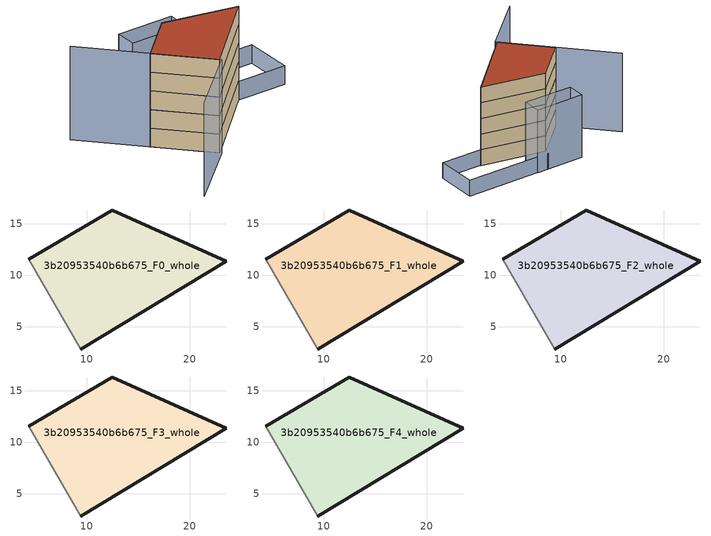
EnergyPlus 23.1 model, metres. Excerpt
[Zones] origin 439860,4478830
3b20953540b6b675_F0_whole
 floor ground (EU_floor_Construction): 23.53,11.34 12.52,16.34 4.41,11.57 9.45,2.86 z0
 wall outside (EU_wall_Construction): 4.41,11.57 12.52,16.34 23.53,11.34 9.45,2.86 z0:3
 wall adiabatic (EU_wall_Construction): 9.45,2.86 4.41,11.57 z0:3
3b20953540b6b675_F1_whole
 floor to 3b20953540b6b675_F0_whole (EU_floor_Construction): 23.53,11.34 12.51,16.34 4.41,11.57 9.44,2.86 z3
 wall outside (EU_wall_Construction): 4.41,11.57 12.52,16.34 23.53,11.34 9.45,2.86 z3:6
 wall adiabatic (EU_wall_Construction): 9.45,2.86 4.41,11.57 z3:6
3b20953540b6b675_F2_whole
 floor to 3b20953540b6b675_F1_whole (EU_floor_Construction): 23.53,11.34 12.51,16.34 4.41,11.57 9.44,2.86 z6
 wall outside (EU_wall_Construction): 4.41,11.57 12.52,16.34 23.53,11.34 9.45,2.86 z6:9
 wall adiabatic (EU_wall_Construction): 9.45,2.86 4.41,11.57 z6:9
3b20953540b6b675_F3_whole
 floor to 3b20953540b6b675_F2_whole (EU_floor_Construction): 23.53,11.34 12.51,16.34 4.41,11.57 9.44,2.86 z9
 wall outside (EU_wall_Construction): 4.41,11.57 12.52,16.34 23.53,11.34 9.45,2.86 z9:12
 wall adiabatic (EU_wall_Construction): 9.45,2.86 4.41,11.57 z9:12
3b20953540b6b675_F4_whole
 floor to 3b20953540b6b675_F3_whole (EU_floor_Construction): 23.53,11.34 12.51,16.34 4.41,11.57 9.44,2.86 z12
 wall outside (EU_wall_Construction): 4.41,11.57 12.52,16.34 23.53,11.34 9.45,2.86 z12:15
 wall adiabatic (EU_wall_Construction): 9.45,2.86 4.41,11.57 z12:15
 roof outside (EU_roof_Construction): 23.53,11.34 9.45,2.86 4.41,11.57 12.52,16.34 z15
shading: -1.31,21.53 9.58,2.62 / 9.58,2.62 -1.8,-3.94 z0:15; 17,20.79 32.99,17.04 / 32.99,17.04 31.2,9.39 / 31.2,9.39 15.21,13.14 / 15.21,13.14 17,20.79 z0:3; 19.19,20.28 18.44,17.01 / 18.44,17.01 9.43,19.08 / 9.43,19.08 10.18,22.35 / 10.18,22.35 19.19,20.28 z0:12
[Building]
EU S2 Campaign: North Axis=0; Terrain=City; Solar Distribution=FullExterior
[Site:Location]
Madrid: Latitude=40.5; Longitude=-3.5; Time Zone=1; Elevation=609
[SizingPeriod:WeatherFileDays]
AnnualSizingPeriod: Begin Month=1; Begin Day of Month=1; End Month=12; End Day of Month=31; Day of Week for Start Day=Monday; Use Weather File Daylight Saving Period=No; Use Weather File Rain and Snow Indicators=No
[MATERIAL]
EU_InternalMass_Material: Roughness=MediumRough; Thickness=0.1; Conductivity=1; Density=1800; Specific Heat=900; Thermal Absorptance=0.9; Solar Absorptance=0.7; Visible Absorptance=0.7
[MATERIAL:NOMASS] Roughness=MediumRough; Thermal Absorptance=0.9; Solar Absorptance=0.7; Visible Absorptance=0.7
Name | Thermal Resistance
EU_wall_NoMass | 0.609216
EU_roof_NoMass | 0.513268
EU_floor_NoMass | 0.568163
[CONSTRUCTION]
EU_wall_Construction: EU_wall_NoMass
EU_roof_Construction: EU_roof_NoMass
EU_floor_Construction: EU_floor_NoMass
EU_InternalMass_Construction: EU_InternalMass_Material
[ZONE] Type=1; Multiplier=1; Ceiling Height=autocalculate; Volume=387.662; Floor Area=autocalculate; Part of Total Floor Area=Yes
3b20953540b6b675_F0_whole; 3b20953540b6b675_F1_whole; 3b20953540b6b675_F2_whole; 3b20953540b6b675_F3_whole; 3b20953540b6b675_F4_whole
[INTERNALMASS] Construction=EU_InternalMass_Construction; Surface Area=129.221
Name | Zone or ZoneList
3b20953540b6b675_F0_whole_EU_InternalMass | 3b20953540b6b675_F0_whole
3b20953540b6b675_F1_whole_EU_InternalMass | 3b20953540b6b675_F1_whole
3b20953540b6b675_F2_whole_EU_InternalMass | 3b20953540b6b675_F2_whole
3b20953540b6b675_F3_whole_EU_InternalMass | 3b20953540b6b675_F3_whole
3b20953540b6b675_F4_whole_EU_InternalMass | 3b20953540b6b675_F4_whole
[OTHEREQUIPMENT] Fuel Type=Electricity; Design Level Calculation Method=Watts/Area; Power per Zone Floor Area=1; Fraction Latent=0; Fraction Radiant=0; Fraction Lost=0; Carbon Dioxide Generation Rate=0; EndUse Subcategory=EU_Step8_InternalGains
Name | Zone or ZoneList or Space or SpaceList | Schedule
EU_Step8_InternalGain_3b20953540b6b675_F0_whole_f000 | 3b20953540b6b675_F0_whole | EU_Step8_GainSchedule_3b20953540b6b675_F0_whole_f000
EU_Step8_InternalGain_3b20953540b6b675_F1_whole_f000 | 3b20953540b6b675_F1_whole | EU_Step8_GainSchedule_3b20953540b6b675_F1_whole_f000
EU_Step8_InternalGain_3b20953540b6b675_F2_whole_f000 | 3b20953540b6b675_F2_whole | EU_Step8_GainSchedule_3b20953540b6b675_F2_whole_f000
EU_Step8_InternalGain_3b20953540b6b675_F3_whole_f000 | 3b20953540b6b675_F3_whole | EU_Step8_GainSchedule_3b20953540b6b675_F3_whole_f000
EU_Step8_InternalGain_3b20953540b6b675_F4_whole_f000 | 3b20953540b6b675_F4_whole | EU_Step8_GainSchedule_3b20953540b6b675_F4_whole_f000
[ZONEVENTILATION:DESIGNFLOWRATE] Schedule=EU_AlwaysOn; Design Flow Rate Calculation Method=AirChanges/Hour; Air Changes per Hour=0.752966; Ventilation Type=Natural; Fan Pressure Rise=0; Fan Total Efficiency=1; Constant Term Coefficient=1; Temperature Term Coefficient=0; Velocity Term Coefficient=0; Velocity Squared Term Coefficient=0; Minimum Indoor Temperature=-100; Maximum Indoor Temperature=100; Delta Temperature=-100; Minimum Outdoor Temperature=-100; Maximum Outdoor Temperature=100; Maximum Wind Speed=40
Name | Zone or ZoneList or Space or SpaceList
EU_ConstantAir_3b20953540b6b675_F0_whole | 3b20953540b6b675_F0_whole
EU_ConstantAir_3b20953540b6b675_F1_whole | 3b20953540b6b675_F1_whole
EU_ConstantAir_3b20953540b6b675_F2_whole | 3b20953540b6b675_F2_whole
EU_ConstantAir_3b20953540b6b675_F3_whole | 3b20953540b6b675_F3_whole
EU_ConstantAir_3b20953540b6b675_F4_whole | 3b20953540b6b675_F4_whole
[HVACTEMPLATE:THERMOSTAT] Constant Heating Setpoint=20; Constant Cooling Setpoint=50
EU_HeatOnly_3b20953540b6b675_F0_whole; EU_HeatOnly_3b20953540b6b675_F1_whole; EU_HeatOnly_3b20953540b6b675_F2_whole; EU_HeatOnly_3b20953540b6b675_F3_whole; EU_HeatOnly_3b20953540b6b675_F4_whole
[HVACTEMPLATE:ZONE:IDEALLOADSAIRSYSTEM] System Availability Schedule=EU_AlwaysOn; Maximum Heating Supply Air Temperature=50; Minimum Cooling Supply Air Temperature=13; Maximum Heating Supply Air Humidity Ratio=0.0156; Minimum Cooling Supply Air Humidity Ratio=0.0077; Heating Limit=NoLimit; Cooling Limit=NoLimit; Heating Availability Schedule=EU_AlwaysOn; Cooling Availability Schedule=EU_CoolingOff; Dehumidification Control Type=ConstantSensibleHeatRatio; Cooling Sensible Heat Ratio=0.7; Dehumidification Setpoint=60; Humidification Control Type=None; Humidification Setpoint=30; Outdoor Air Method=None; Outdoor Air Flow Rate per Person=0.00944; Outdoor Air Flow Rate per Zone Floor Area=0; Outdoor Air Flow Rate per Zone=0; Demand Controlled Ventilation Type=None; Outdoor Air Economizer Type=NoEconomizer; Heat Recovery Type=None; Sensible Heat Recovery Effectiveness=0.7; Latent Heat Recovery Effectiveness=0.65
Name | Template Thermostat
3b20953540b6b675_F0_whole | EU_HeatOnly_3b20953540b6b675_F0_whole
3b20953540b6b675_F1_whole | EU_HeatOnly_3b20953540b6b675_F1_whole
3b20953540b6b675_F2_whole | EU_HeatOnly_3b20953540b6b675_F2_whole
3b20953540b6b675_F3_whole | EU_HeatOnly_3b20953540b6b675_F3_whole
3b20953540b6b675_F4_whole | EU_HeatOnly_3b20953540b6b675_F4_whole
[SIZING:ZONE] Zone Cooling Design Supply Air Temperature Input Method=SupplyAirTemperature; Zone Cooling Design Supply Air Temperature=13; Zone Heating Design Supply Air Temperature Input Method=SupplyAirTemperature; Zone Heating Design Supply Air Temperature=50; Zone Cooling Design Supply Air Humidity Ratio=0.008; Zone Heating Design Supply Air Humidity Ratio=0.008; Cooling Design Air Flow Method=DesignDay; Cooling Design Air Flow Rate=0; Cooling Minimum Air Flow per Zone Floor Area=0.000762; Cooling Minimum Air Flow=0; Cooling Minimum Air Flow Fraction=0.2; Heating Design Air Flow Method=DesignDay; Heating Design Air Flow Rate=0; Heating Maximum Air Flow per Zone Floor Area=0.002032; Heating Maximum Air Flow=0.141576; Heating Maximum Air Flow Fraction=0.3; Account for Dedicated Outdoor Air System=No; Dedicated Outdoor Air System Control Strategy=NeutralSupplyAir; Dedicated Outdoor Air Low Setpoint Temperature for Design=autosize; Dedicated Outdoor Air High Setpoint Temperature for Design=autosize; Zone Load Sizing Method=Sensible Load Only No Latent Load; Zone Latent Cooling Design Supply Air Humidity Ratio Input Method=HumidityRatioDifference; Zone Cooling Design Supply Air Humidity Ratio Difference=0.005; Zone Latent Heating Design Supply Air Humidity Ratio Input Method=HumidityRatioDifference; Zone Humidification Design Supply Air Humidity Ratio Difference=0.005
3b20953540b6b675_F0_whole; 3b20953540b6b675_F1_whole; 3b20953540b6b675_F2_whole; 3b20953540b6b675_F3_whole; 3b20953540b6b675_F4_whole
[SCHEDULE:CONSTANT]
Name | Hourly Value
EU_AlwaysOn | 1
EU_CoolingOff | 0
[SCHEDULE:FILE] Column Number=1; Rows to Skip at Top=0; Number of Hours of Data=8760; Column Separator=Comma; Interpolate to Timestep=No; Minutes per Item=60; Adjust Schedule for Daylight Savings=Yes
Name | File
EU_Step8_GainSchedule_3b20953540b6b675_F0_whole_f000 | ../../schedules/3b20953540b6b675/3b20953540b6b675_F0_whole_f000_gain.csv
EU_Step8_GainSchedule_3b20953540b6b675_F1_whole_f000 | ../../schedules/3b20953540b6b675/3b20953540b6b675_F1_whole_f000_gain.csv
EU_Step8_GainSchedule_3b20953540b6b675_F2_whole_f000 | ../../schedules/3b20953540b6b675/3b20953540b6b675_F2_whole_f000_gain.csv
EU_Step8_GainSchedule_3b20953540b6b675_F3_whole_f000 | ../../schedules/3b20953540b6b675/3b20953540b6b675_F3_whole_f000_gain.csv
EU_Step8_GainSchedule_3b20953540b6b675_F4_whole_f000 | ../../schedules/3b20953540b6b675/3b20953540b6b675_F4_whole_f000_gain.csv
